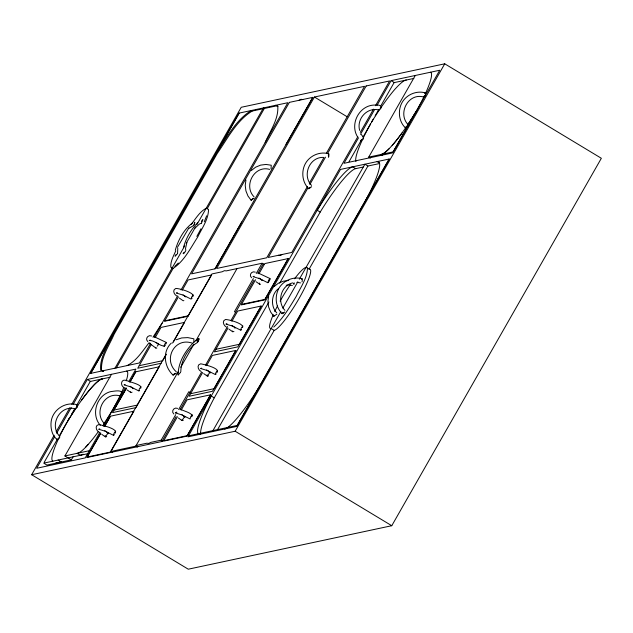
<?xml version="1.0" encoding="UTF-8"?>
<svg xmlns="http://www.w3.org/2000/svg" width="633" height="633" viewBox="0 0 633 633"><rect width="100%" height="100%" fill="white"/><g stroke="black" fill="none" stroke-linecap="round" stroke-linejoin="round"><path stroke-width="0.95" d="M294.123 282.753L293.854 284.415M105.157 435.654L105.569 436.968L106.716 436.604M207.054 374.894L207.458 376.208L208.613 375.844M259.451 283.038L259.601 284.193L260.582 284.241M245.936 179.962L245.224 185.414L245.921 190.897L247.97 196.016L251.079 200.202L254.149 198.153M268.645 296.022L267.925 301.482L268.621 306.958L270.679 312.077L273.788 316.271L276.858 314.221M177.778 248.255L177.572 253.485M192.313 415.375C189.932 412.233 183.934 411.157 180.278 409.171M76.775 407.81C76.965 406.805 77.266 405.682 76.886 404.693C66.164 401.504 54.303 408.696 51.566 419.418C49.912 426.001 51.613 435.971 57.263 439.444C58.149 438.906 58.988 438.289 59.779 437.617M328.48 157.356C328.78 156.216 329.136 154.919 328.725 153.772C319.91 151.247 309.988 155.481 305.478 163.425C300.999 171.345 302.178 182.621 308.817 188.681C309.822 188.136 310.748 187.431 311.618 186.695M380.591 108.971C382.221 105.387 378.74 104.651 375.496 105.062C359.821 104.445 349.471 123.49 357.416 136.633M193.912 342.137L193.848 338.813L187.811 337.611L181.679 337.943L176.053 339.802M328.725 153.772L328.321 155.9L328.741 156.351M121.394 394.81C123.823 388.789 113.869 391.392 110.925 391.558C96.659 394.929 90.606 414.354 100.283 425.265M302.02 281.859C302.202 280.846 302.511 279.731 302.123 278.742C293.308 276.217 283.386 280.451 278.876 288.395C274.398 296.315 275.577 307.591 282.207 313.651C283.086 313.185 283.885 312.583 284.66 311.966M425.21 95.979C425.392 94.974 425.7 93.85 425.313 92.861C416.498 90.337 406.576 94.57 402.066 102.514C397.587 110.435 398.766 121.71 405.397 127.771C406.275 127.304 407.066 126.703 407.842 126.086M175.278 250.209C178.221 239.923 183.649 229.747 192.282 223.156M183.428 247.677C185.944 238.356 190.857 229.589 197.702 222.753M186.917 242.344L185.54 248.429L185.793 250.597M270.03 279.121L269.705 280.063M271.011 168.821L271.256 165.237L266.05 164.445L260.685 165.102L255.677 167.159L251.38 170.475M197.156 341.804L197.298 341.345M178.205 374.546L178.221 374.958L180.555 372.354M204.309 221.74L206.619 215.821M140.74 388.274C142.947 384.492 128.689 381.921 126.371 380.346M165.933 343.909L166.131 343.403M193.01 296.442C194.758 292.699 179.4 288.387 175.847 288.434C172.097 289.835 173.948 294.385 176.623 295.912M192.179 415.81L191.736 416.862M242.637 327.522C244.385 323.772 229.027 319.459 225.475 319.507C221.724 320.907 223.576 325.465 226.25 326.984M301.561 279.406L302.004 278.694M424.751 93.526L425.194 92.814M193.492 225.49C193.983 224.992 195.55 221.764 194.284 222.436M201.523 221.542L201.737 221.059M56.709 439.658L57.192 439.112M308.548 188.745L309.039 188.199M273.788 316.271L274.627 315.416M197.599 342.35C198.683 340.76 200.606 336.732 196.412 339.929C186.513 348.577 178.079 361.49 178.126 374.926M115.159 433.217C118.608 428.897 101.984 425.17 98.827 424.569C94.602 425.289 95.979 430.654 99.033 432.141M217.056 372.465C220.498 368.145 203.873 364.41 200.724 363.809C196.499 364.529 197.876 369.901 200.922 371.381M175.76 250.85C173.529 256.049 170.317 261.429 170.807 267.261L173.126 268.408C184.377 260.994 190.565 247.994 197.749 236.971C201.935 228.204 208.502 219.429 208.518 209.396L206.2 208.249C199.545 211.826 195.644 218.804 191.095 224.565M194.742 222.175L194.181 224.335M198.034 340.736L198.952 338.845M113.22 333.662C108.306 345.246 99.516 357.044 100.655 370.107L103.685 371.342L102.277 370.891M265.187 142.433C270.101 130.849 278.892 119.059 277.752 105.996L275.64 105.307L277.966 106.32M175.341 255.55L175.096 256.207L177.406 253.793M183.491 253.01L183.246 253.675L185.556 251.261M269.16 281.147L269.452 280.601M177.43 247.337L188.935 227.833M196.839 236.418L200.977 228.766M71.806 404.321L241.228 107.286L444.738 63.806L601.35 158.282L391.772 525.714L188.262 569.194L31.65 474.718L54.177 435.227M56.131 431.793L69.844 407.755M54.691 436.675L36.667 468.27L85.257 457.888L99.864 432.268M56.638 433.257L71.244 407.644M73.199 404.234L87.314 379.468L135.905 369.086L129.085 381.042M90.812 373.343L239.266 113.078M44.215 462.28L57.318 439.318M59.257 435.915L67.019 422.306A55.443 8.957 -58.9 0 1 77.788 405.555M69.416 418.033L67.478 421.436A55.443 8.957 -58.9 0 1 77.764 405.539L81.372 400.491A55.443 8.957 -58.9 0 1 91.318 387.902L94.175 384.769A55.443 8.957 -58.9 0 1 102.483 378.851L110.031 377.268M71.355 414.631L74.749 408.681M76.696 405.278L90.274 381.462L102.483 378.851M71.394 459.875L64.914 455.958L111.487 374.309M114.977 368.184L184.741 245.873M186.189 243.333L195.597 226.851M196.76 224.802L263.431 107.919L264.349 108.472L276.558 105.861M116.385 367.876L173.126 268.408L171.725 267.814M207.118 208.803L264.349 108.472M73.309 456.448L71.363 459.851L46.945 465.073L43.732 463.134L87.845 453.679M103.274 426.294L125.231 387.8M150.67 343.213L139.402 362.962L90.559 373.399L239.013 113.133L287.849 102.704L181.046 289.954M154.096 337.199L177.699 295.809M100.734 433.099L86.784 457.556L110.316 452.532L133.895 411.197L110.364 416.221L104.587 426.349M126.465 387.982L113.853 410.097L137.385 405.073M129.86 382.031L135.684 371.824L159.215 366.8L135.929 407.62L112.524 412.621L126.109 388.812M151.311 344.439L137.725 368.256L161.13 363.255M155.188 337.634L161.011 327.427L184.543 322.403L173.379 341.962M178.459 296.837L164.501 321.303L188.033 316.278L211.612 274.936L188.08 279.968L182.257 290.175M100.789 433.209L87.204 457.018L110.609 452.025M104.667 426.405L110.49 416.197M129.994 382.008L135.81 371.8M112.286 452.476L110.688 451.511L166.21 354.179M172.54 343.07L211.976 273.939L222.207 271.755L224.422 270.687L226.298 270.884L262.086 263.249L263.914 264.349M214.975 268.843L241.759 221.89M286.005 144.324L312.781 97.371M166.107 354.717L162.713 360.675L139.181 365.7M326.406 153.186L364.553 86.317L314.435 97.023L216.628 268.487L266.746 257.781L307.337 186.624M110.688 451.511L135.747 446.162L178.316 371.531M180.745 367.275L193.856 344.289M195.795 340.878L237.027 268.59M137.947 446.621L136.111 445.513L146.848 443.219L148.723 443.416L150.939 442.348L161.17 440.164L175.713 414.662M178.625 409.567L188.8 391.724L190.027 392.46M253.358 278.544L234.455 311.689L235.674 312.425M256.262 273.44L262.086 263.249M161.953 441.502L176.148 416.617M180.065 409.757L201.595 372.006M205.511 365.146L227.532 326.533M230.958 320.527L253.952 280.205M257.868 273.345L263.249 263.906M309.292 183.19L323.961 157.475M177.438 416.712L163.48 441.169L187.012 436.145L210.591 394.81L187.059 399.834L181.236 410.042M202.679 372.449L189.093 396.266L212.498 391.265L235.785 350.437M206.564 365.645L212.379 355.437L235.911 350.413L214.081 388.686L190.549 393.71M228.007 328.052L214.421 351.869L237.826 346.868L261.113 306.04M231.884 321.248L237.707 311.04L261.239 306.016L239.409 344.289L215.877 349.313M255.558 279.739L241.197 304.916L264.729 299.892L288.308 258.557L264.776 263.581L258.96 273.788M307.883 188.009L268.273 257.457L291.805 252.432L357.819 136.688M309.838 184.583L325.489 157.15M327.443 153.716L366.198 85.961M210.465 394.834L187.178 435.662L163.773 440.663M288.181 258.581L264.895 299.409L241.489 304.41M360.264 132.4L373.541 109.129M375.488 105.719L389.604 80.961L366.072 85.985M358.563 137.741L343.98 163.306L392.563 152.925L439.721 70.255L391.131 80.636L377.031 105.347M360.501 134.331L374.601 109.612M200.645 433.977A57.975 9.368 -58.9 0 1 214.255 397.833L268.938 301.957M279.683 283.125L320.211 212.071A57.975 9.368 -58.9 0 1 355.706 168.639L363.223 167.033M349.005 161.747L361.617 139.632M363.073 137.076L370.835 123.475A49.73 8.031 -58.9 0 0 355.952 161.518M373.233 119.202L371.286 122.604A55.443 8.957 -58.9 0 1 381.572 106.7L385.18 101.652A55.443 8.957 -58.9 0 1 395.095 89.047L398.015 85.946A55.443 8.957 -58.9 0 1 406.299 80.019L406.331 80.035M375.171 115.799L378.566 109.841M380.995 105.592L394.09 82.63L413.847 78.429M370.329 158.092L368.723 157.126L415.295 75.469M212.379 431.619L280.878 311.523M282.816 308.121L297.858 281.756M299.314 279.208L364.909 164.216L367.915 166.028L379.191 163.623M217.348 430.005L274.184 330.355A35.638 5.76 -58.9 0 0 299.282 298.103A35.638 5.76 -58.9 0 0 309.118 269.112L367.915 166.028M389.073 159.049L237.13 425.439L188.539 435.82M31.65 474.718L235.159 431.239L444.738 63.806M201.967 220.608L202.892 219.635L201.436 223.164M165.078 345.507L165.387 344.993M216.344 152.869C226.669 138.041 235.452 120.262 251.222 110.53L252.132 111.076L263.407 108.67M162.064 323.234L152.972 337.191M149.222 342.564C142.662 350.785 136.807 360.636 127.186 365.573M191.846 298.483L192.147 298.048M268.851 281.661L268.012 282.658M405.658 127.834L402.058 132.875A55.443 8.957 -58.9 0 1 392.112 145.463M175.578 255.178L175.863 254.782M198.216 339.454L198.841 338.805M176.749 412.162L176.385 412.653L176.836 412.162M157.253 346.156L158.203 344.898M107.681 433.668L105.307 436.81L101.794 434.349M209.57 372.908L207.205 376.049L203.684 373.589M184.25 417.305L181.877 420.447L178.364 417.986M183.246 253.675L184.709 252.432M164.77 345.95C160.489 346.694 155.235 340.728 150.187 340.499L150.709 340.562L149.206 340.467L150.314 340.135M139.577 390.316L139.046 390.877M114.249 434.713L113.726 435.275M241.466 329.564L240.944 330.117M216.146 373.961L215.616 374.514M171.321 343.07C162.135 351.663 164.248 367.005 173.023 375.045C174.21 374.546 175.262 373.763 176.306 373.003M85.408 447.42L88.296 444.303A55.443 8.957 -58.9 0 0 98.273 431.73M88.327 444.319L85.431 447.436A55.443 8.957 -58.9 0 1 77.123 453.347M194.94 228.196L199.324 224.082L201.286 223.259M273.749 327.071C283.109 318.344 289.716 307.163 296.276 296.284C300.612 287.255 307.298 278.251 307.488 267.917M174.763 266.414L178.3 263.043M282.429 313.161L281.946 313.707L283.774 312.647M363.595 138.777L360.525 140.827L361.791 139.64M405.982 126.98L405.136 127.834L406.323 126.964M173.482 374.499L172.944 375.029L174.937 373.976M252.345 199.015L251.079 200.202L252.86 198.904M309.395 187.89L310.281 187.21M104.034 424.925L103.147 425.605M282.793 312.86L283.212 312.52M189.148 228.228L193.136 225.791M274.089 286.535L278.385 283.22L283.394 281.163L288.759 280.506M278.504 288.648C271.32 293.854 270.346 306.285 276.787 312.924M173.885 374.198L174.352 373.866M132.044 392.207L130.889 392.571L127.114 389.952M233.933 331.447L232.786 331.811L229.011 329.192M183.285 420.249L182.47 420.621L181.718 420.162M252.132 111.076C236.362 120.816 227.587 138.595 217.261 153.423L114.138 334.216C109.224 345.8 100.425 357.598 101.573 370.661M298.934 100.331L301.015 99.31L302.756 99.516M282.247 254.474L280.166 255.495L278.425 255.289M197.219 342.667C188.207 347.794 180.816 360.818 180.809 371.785M177.39 292.668L176.275 293.008L183.064 295.097L191.134 299.124L191.617 297.043L193.239 294.907M254.086 276.281L252.971 276.621L259.759 278.71L267.83 282.737L268.606 280.11L270.077 278.789M227.018 323.748L225.902 324.08L232.691 326.169L240.762 330.197L241.244 328.116L242.866 325.979M125.12 384.5L124.013 384.832L130.794 386.921L138.864 390.949L139.347 388.868L140.969 386.739M201.69 368.145L200.582 368.477L207.363 370.566L215.434 374.594L215.924 372.513L217.538 370.384M99.792 428.897L98.685 429.237L105.474 431.318L113.544 435.354L114.027 433.273L115.649 431.136M176.37 412.542L175.254 412.874L182.043 414.963L190.114 418.991L190.596 416.91L192.218 414.781M58.956 462.343L57.199 463.127L55.87 463L61.14 461.876L59.185 462.478M166.313 342.635L164.841 343.956L164.066 346.583M292.66 282.888C281.028 285.562 276.629 301.712 284.945 310.368M183.887 300.628L183.159 300.738L179.384 298.119M156.818 348.087L155.829 348.039L149.554 343.371M234.384 327.831L235.373 327.886L231.955 325.497M132.495 388.591L133.476 388.638L130.058 386.257M209.064 372.228L210.045 372.283L210.259 372.964M107.167 432.988L107.895 432.885L108.362 433.716M183.736 416.633L184.464 416.522L184.931 417.361M368.723 157.126L393.117 151.888L416.403 111.06A49.73 8.031 -58.9 0 0 424.537 95.488M164.794 320.796L188.199 315.796M64.914 455.958L89.3 450.72M111.843 452.207L162.04 441.47M323.51 157.403C309.474 156.747 301.909 175.499 311.547 185.398M286.203 285.238L288.751 284.929L292.367 285.459M261.848 280.253L262.442 280.427L259.024 278.037M185.153 296.64L185.746 296.814L183.008 294.899M158.084 344.099L158.669 344.273L155.94 342.358M125.848 380.283C120.737 378.882 120.104 386.067 124.353 387.744M255.336 272.135C251.847 270.489 248.445 275.189 251.562 277.752M151.572 335.981C148.082 334.335 144.672 339.035 147.79 341.598M177.62 408.388C174.13 406.75 170.72 411.442 173.838 414.006M423.722 97.023C407.881 92.442 396.994 114.367 408.689 125.239M379.104 110.015C367.267 106.748 356.324 118.854 359.663 130.398M269.666 169.399C254.316 164.904 243.135 185.833 254.078 196.863M296.909 282.373L300.533 282.904M119.906 395.854C104.065 391.273 93.186 413.199 104.872 424.07M75.287 408.855C59.945 404.36 48.765 425.289 59.708 436.319M192.472 343.221C174.637 336.716 162.61 359.56 176.275 371.769M258.003 272.91L269.935 278.52M154.23 336.756L166.17 342.366M391.131 80.636L394.517 82.678M314.435 97.023L347.193 116.781M402.082 132.898A55.443 8.957 -58.9 0 1 392.136 145.487L389.216 148.581A55.443 8.957 -58.9 0 1 380.908 154.499L382.546 155.481M379.373 162.966L377.118 161.605A57.975 9.368 -58.9 0 1 366.04 199.822M355.706 168.639L352.692 166.819A57.975 9.368 -58.9 0 0 317.196 210.259L320.211 212.071M309.118 269.112L306.103 267.3A35.638 5.76 -58.9 0 0 294.559 278.773M274.184 330.355L271.177 328.535A35.638 5.76 -58.9 0 1 273.298 314.641M214.255 397.833L211.24 396.013A57.975 9.368 -58.9 0 0 200.17 434.23M235.159 431.239L391.772 525.714M87.314 379.468L90.701 381.509M112.587 409.899L112.619 409.915A55.443 8.957 -58.9 0 1 103.393 424.395M161.17 440.164L162.396 440.9M135.747 446.162L137.345 447.12M66.987 422.29L67.019 422.306A49.73 8.031 -58.9 0 0 52.135 460.349L52.855 461.18M77.091 453.331L80.367 455.309M58.133 460.056L61.377 462.011M256.08 281.732L259.601 284.193M206.635 369.894L210.045 372.283M181.988 414.773L184.725 416.68M104.738 430.654L108.148 433.035M380.291 107.982L380.71 108.441M293.554 283.426L293.973 283.877M76.482 406.813L76.894 407.272M430.598 72.202L431.31 73.032A49.73 8.031 -58.9 0 1 425.241 93.977M126.782 371.041L127.502 371.872A49.73 8.031 -58.9 0 1 126.244 380.837M197.718 340.348L198.351 341.124M361.301 134.489L363.524 137.48M232.533 331.652L232.319 330.972M155.829 348.039L155.623 347.359M130.635 392.413L130.422 391.732M406.861 126.299L406.964 126.766M274.714 311.547A35.638 5.76 -58.9 0 1 277.539 305.889M280.11 301.142A35.638 5.76 -58.9 0 1 290.27 284.731M260.084 385.576A57.975 9.368 -58.9 0 1 224.588 429.016M123.641 387.784A49.73 8.031 -58.9 0 1 112.619 409.915M83.089 454.162A55.443 8.957 -58.9 0 1 80.336 455.285M102.514 378.874A55.443 8.957 -58.9 0 0 94.206 384.785L91.318 387.902A55.443 8.957 -58.9 0 0 81.34 400.475M389.248 148.605A55.443 8.957 -58.9 0 1 380.939 154.515M289.376 102.372L191.57 273.844L215.101 268.819L312.908 97.347L289.376 102.372M340.483 169.43L187.954 436.841L236.797 426.405L389.327 158.994L340.483 169.43M416.435 111.076L416.403 111.06A55.443 8.957 -58.9 0 1 407.177 125.54A55.443 8.957 -58.9 0 0 416.435 111.076"/></g></svg>
